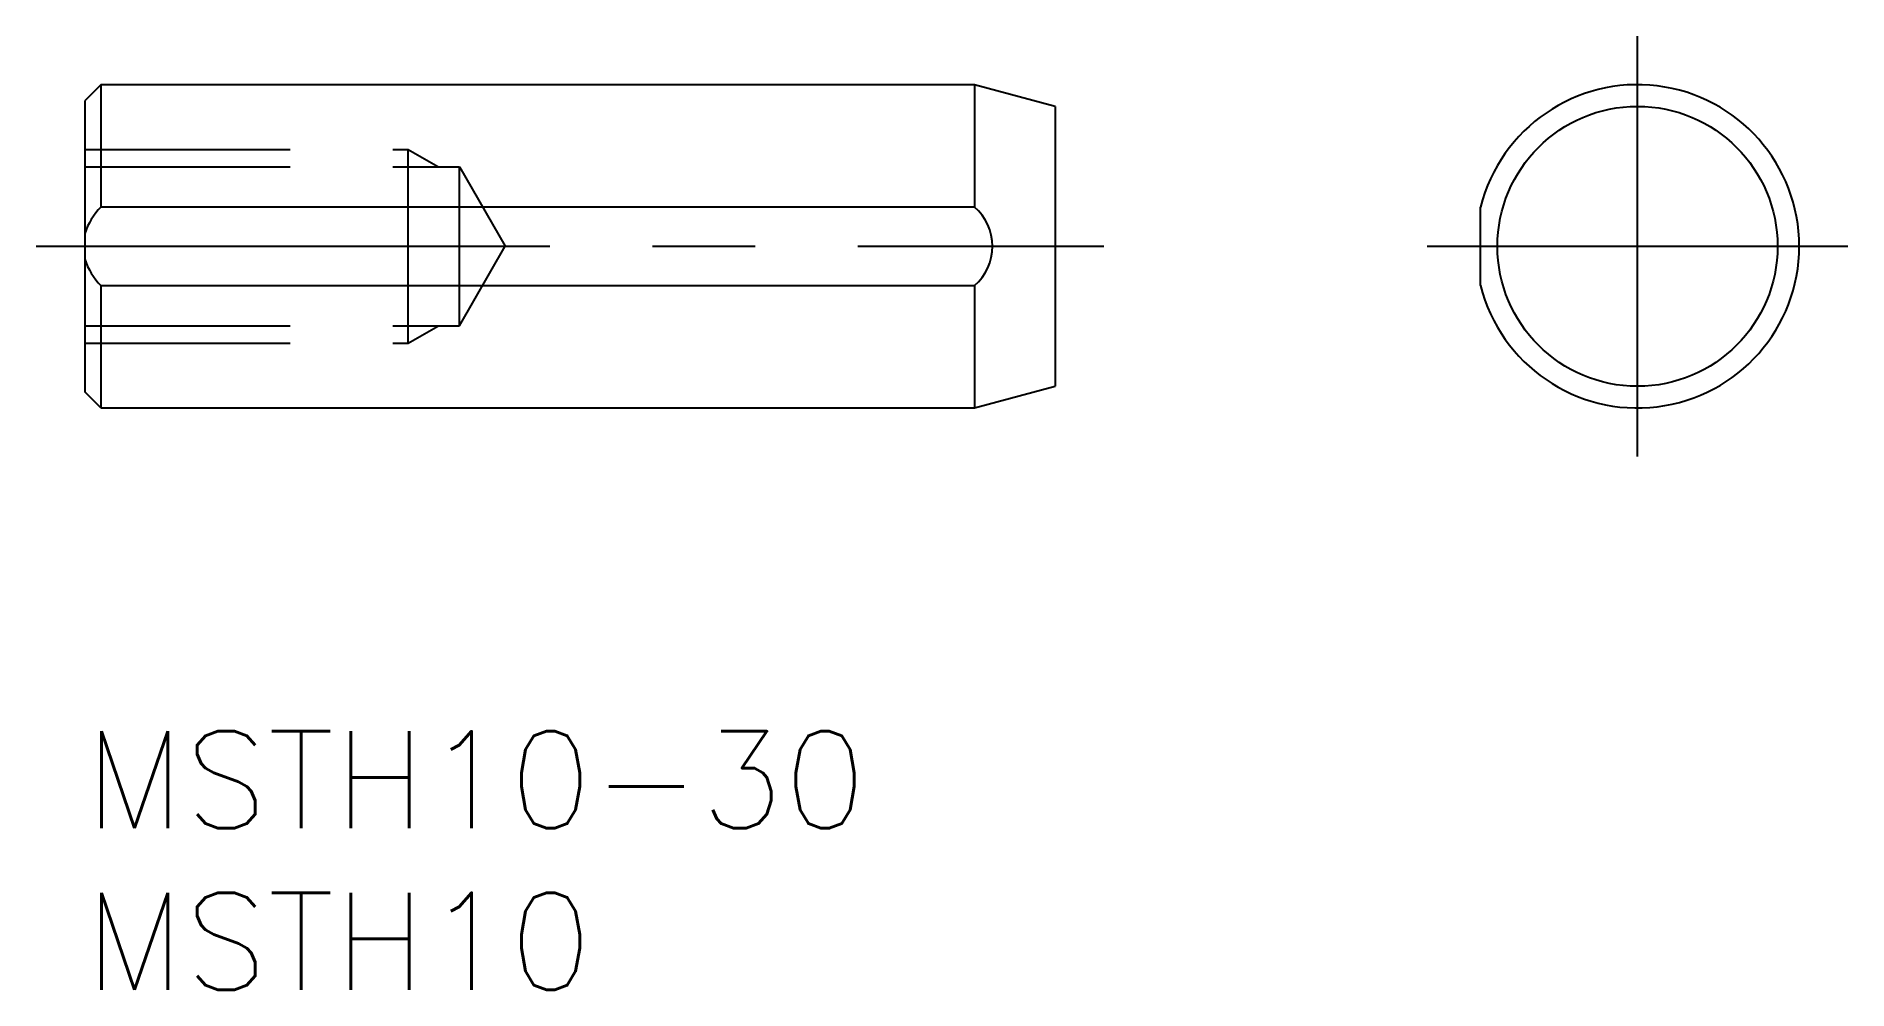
# Model space of a CAD drawing. Extents: x -1.5 to 54.5, y -8 to 21.5.
import ezdxf

# ---------------------------------------------------------------- set-up
doc = ezdxf.new("R2010")
doc.units = 0
doc.header["$LTSCALE"] = 0.5
doc.linetypes.add('CENTER', pattern=[50.8, 31.75, -6.35, 6.35, -6.35])
doc.linetypes.add('DASHED', pattern=[19.05, 12.7, -6.35])
for name, color, linetype in [('MSM_CENTER', 1, 'CENTER'), ('MSM_CONTINUOUS', 7, 'CONTINUOUS'), ('MSM_DASHED', 4, 'DASHED'), ('MSM_PART_NUMBER', 7, 'CONTINUOUS')]:
    doc.layers.add(name, color=color, linetype=linetype)
doc.styles.get("Standard").update_dxf_attribs({"font": 'txt.shx', "height": 3, "bigfont": 'bigfont.shx'})

# ---------------------------------------------------------------- blocks, each defined once
blk = doc.blocks.new('*U2')
at = {"layer": 'MSM_PART_NUMBER'}
blk.add_text('MSTH10-30', height=3, dxfattribs=at).set_placement((0, -3))
blk = doc.blocks.new('*U3')
at = {"layer": 'MSM_PART_NUMBER'}
blk.add_text('MSTH10', height=3, dxfattribs=at).set_placement((0, -8))

msp = doc.modelspace()

# ---------------------------------------------------------------- linework, layer by layer
at = {"layer": 'MSM_CENTER'}
for p, q in [((48, 8.5), (48, 21.5)), ((-1.5, 15), (31.5, 15)), ((41.5, 15), (54.5, 15))]:
    msp.add_line(p, q, dxfattribs=at)
at = {"layer": 'MSM_CONTINUOUS'}
for p, q in [((0.5, 20), (0, 19.5)), ((27.5, 20), (0.5, 20)), ((0.5, 20), (0.5, 16.216)), ((30, 19.33), (27.5, 20)), ((27.5, 20), (27.5, 16.216)), ((0, 19.5), (0, 10.5)), ((30, 19.33), (30, 10.67)), ((27.5, 16.216), (0.5, 16.216)), ((43.15, 13.784), (43.15, 16.216)), ((0.5, 13.784), (27.5, 13.784)), ((0.5, 13.784), (0.5, 10)), ((27.5, 13.784), (27.5, 10)), ((27.5, 10), (30, 10.67)), ((0.5, 10), (0, 10.5)), ((0.5, 10), (27.5, 10))]:
    msp.add_line(p, q, dxfattribs=at)
msp.add_circle((48, 15), 4.33, dxfattribs=at)
for centre, radius, start, end in [((48, 15), 5, 194.0699, 165.9301), ((2.018, 14.728), 2.125, 135.5829, 161.7289), ((26.457, 15), 1.602, 310.6433, 49.3567), ((2.018, 15.272), 2.125, 198.2711, 224.4171)]:
    msp.add_arc(centre, radius, start, end, dxfattribs=at)
at = {"layer": 'MSM_DASHED'}
for p, q in [((0, 18), (10, 18)), ((10, 12), (10, 18)), ((10, 18), (10.938, 17.458)), ((0, 17.458), (11.581, 17.458)), ((11.581, 17.458), (13, 15)), ((11.581, 12.542), (11.581, 17.458)), ((11.581, 12.542), (13, 15)), ((0, 12.542), (11.581, 12.542)), ((10, 12), (10.938, 12.542)), ((0, 12), (10, 12))]:
    msp.add_line(p, q, dxfattribs=at)

# ---------------------------------------------------------------- block references
at = {"layer": 'MSM_CONTINUOUS'}
for name in ['*U2', '*U3']:
    msp.add_blockref(name, (0, 0), dxfattribs=at)

doc.saveas('drawing.dxf')
